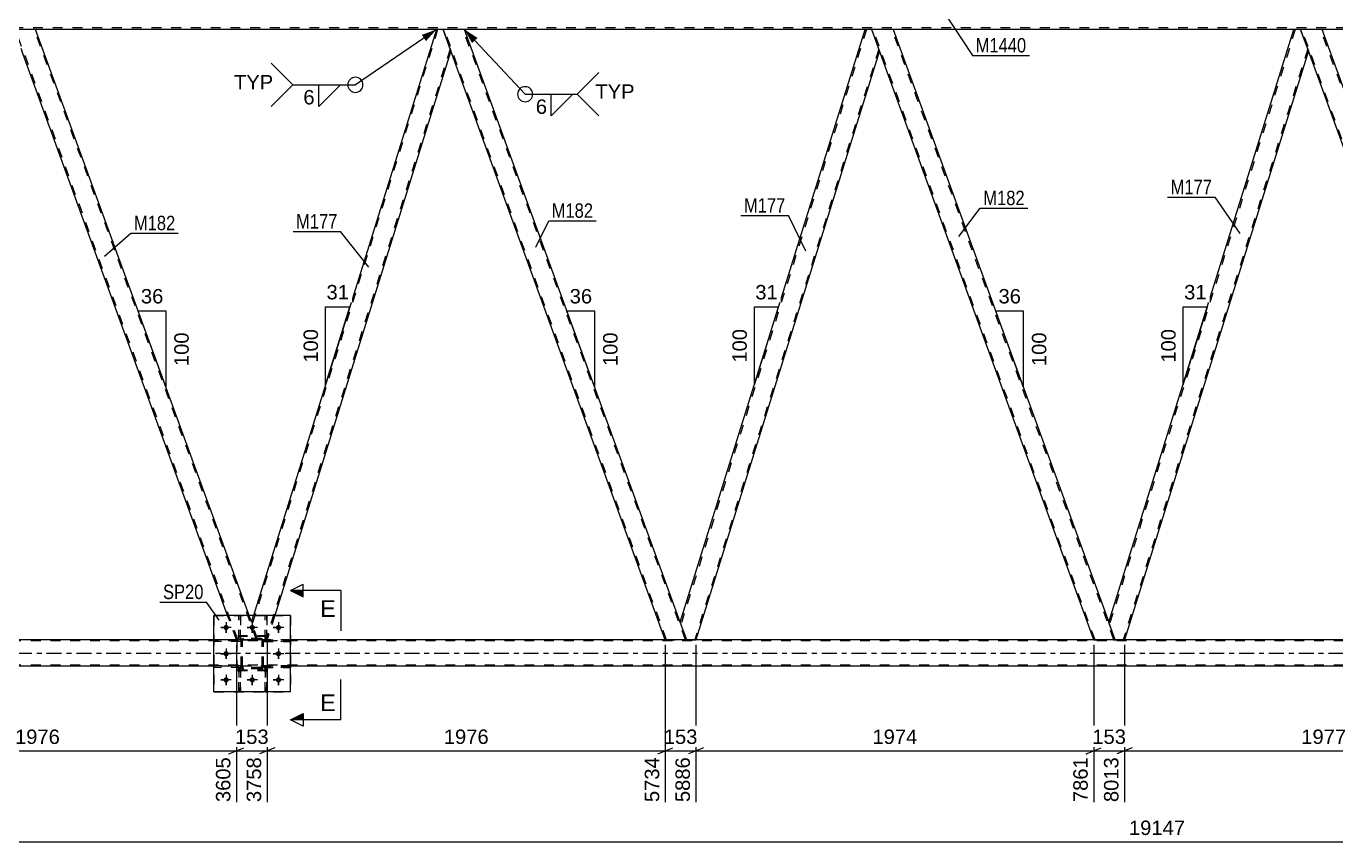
# Model space of a CAD drawing. Header units: millimetres. Extents: x -36 to 805, y -409 to 185.
# Drawn here: x 148.1 to 408.1, y -163.4 to -1.3 of the extents above; entities that cross this region are included whole.
import ezdxf

# ---------------------------------------------------------------- set-up
doc = ezdxf.new("R2010")
doc.units = ezdxf.units.MM
doc.linetypes.add('DXK_LINE_DOT2', pattern=[3.9198, 1.9599, -1.9599])
doc.linetypes.add('DXK_LINE_DOT3', pattern=[5.9187, 2.979, -0.9799, 0.9799, -0.9799])
doc.styles.add('Arial', font='ARIAL.TTF', dxfattribs={"height": 0.2})
doc.styles.add('Arial Narrow', font='ARIALN.TTF', dxfattribs={"height": 0.2})

# ---------------------------------------------------------------- blocks, each defined once
blk = doc.blocks.new('Part-203724355-3904 - 3772')
at = {"color": 2, "linetype": 'Continuous'}
for p, q in [((405.33, -2), (401.08, -2)), ((447.7, -118.4), (405.33, -2)), ((443.44, -118.4), (402.62, -6.25))]:
    blk.add_line(p, q, dxfattribs=at)
at = {"color": 7, "linetype": 'DXK_LINE_DOT2'}
for p, q in [((401.08, -2), (401.12, -2)), ((401.08, -2), (402.62, -6.25)), ((445.45, -123.22), (401.33, -2)), ((449.2, -123.22), (405.08, -2)), ((445.2, -123.22), (443.44, -118.4)), ((449.45, -123.22), (447.7, -118.4)), ((449.45, -123.22), (445.2, -123.22))]:
    blk.add_line(p, q, dxfattribs=at)
blk = doc.blocks.new('Part-203724355-3865 - 3772')
at = {"color": 2, "linetype": 'Continuous'}
for p, q in [((363, -119.75), (399.76, -2)), ((399.8, -2), (399.76, -2)), ((401.08, -2), (399.8, -2)), ((402.62, -6.25), (401.08, -2)), ((402.62, -6.25), (366.11, -123.22)), ((364.27, -123.22), (363, -119.75))]:
    blk.add_line(p, q, dxfattribs=at)
at = {"color": 7, "linetype": 'DXK_LINE_DOT2'}
for p, q in [((400.01, -2), (363.14, -120.12)), ((400.01, -2), (400.03, -2)), ((402.49, -5.87), (365.86, -123.22)), ((364.27, -123.22), (366.11, -123.22))]:
    blk.add_line(p, q, dxfattribs=at)
blk = doc.blocks.new('Part-203724355-3802 - 3772')
at = {"color": 2, "linetype": 'Continuous'}
for p, q in [((149.93, -2), (145.67, -2)), ((192.3, -118.4), (149.93, -2)), ((188.04, -118.4), (147.22, -6.25))]:
    blk.add_line(p, q, dxfattribs=at)
at = {"color": 7, "linetype": 'DXK_LINE_DOT2'}
for p, q in [((145.67, -2), (145.71, -2)), ((145.67, -2), (147.22, -6.25)), ((190.05, -123.22), (145.93, -2)), ((193.8, -123.22), (149.68, -2)), ((189.79, -123.22), (188.04, -118.4)), ((194.05, -123.22), (192.3, -118.4)), ((194.05, -123.22), (189.79, -123.22))]:
    blk.add_line(p, q, dxfattribs=at)
blk = doc.blocks.new('Part-203724355-3870 - 3772')
at = {"color": 2, "linetype": 'Continuous'}
for p, q in [((185.34, -123.22), (45.58, -123.22)), ((440.75, -123.22), (200.54, -123.22)), ((185.34, -128.5), (45.58, -128.5)), ((440.75, -128.5), (200.54, -128.5))]:
    blk.add_line(p, q, dxfattribs=at)
at = {"color": 7, "linetype": 'DXK_LINE_DOT2'}
for p, q in [((731.06, -123.46), (45.58, -123.46)), ((200.54, -123.22), (185.34, -123.22)), ((731.06, -128.26), (45.58, -128.26)), ((200.54, -128.5), (185.34, -128.5))]:
    blk.add_line(p, q, dxfattribs=at)
at = {"color": 7, "linetype": 'DXK_LINE_DOT3'}
blk.add_line((45.58, -125.86), (731.06, -125.86), dxfattribs=at)
blk = doc.blocks.new('Part-203724355-3817 - 3772')
at = {"color": 7, "linetype": 'DXK_LINE_DOT2'}
for p, q in [((229.74, -2), (192.92, -120.12)), ((229.74, -2), (229.76, -2)), ((232.22, -5.88), (195.65, -123.22)), ((192.79, -119.75), (193.21, -118.4)), ((197.4, -118.4), (195.9, -123.22)), ((194.05, -123.22), (192.79, -119.75)), ((195.9, -123.22), (194.05, -123.22))]:
    blk.add_line(p, q, dxfattribs=at)
at = {"color": 2, "linetype": 'Continuous'}
for p, q in [((229.49, -2), (193.21, -118.4)), ((229.53, -2), (229.49, -2)), ((230.81, -2), (229.53, -2)), ((232.36, -6.25), (230.81, -2)), ((232.36, -6.25), (197.4, -118.4))]:
    blk.add_line(p, q, dxfattribs=at)
blk = doc.blocks.new('Part-203724355-3957 - 3772')
at = {"color": 2, "linetype": 'Continuous'}
for p, q in [((277.92, -119.75), (314.62, -2)), ((314.66, -2), (314.62, -2)), ((315.94, -2), (314.66, -2)), ((317.49, -6.25), (315.94, -2)), ((317.49, -6.25), (281.03, -123.22)), ((279.19, -123.22), (277.92, -119.75))]:
    blk.add_line(p, q, dxfattribs=at)
at = {"color": 7, "linetype": 'DXK_LINE_DOT2'}
for p, q in [((314.88, -2), (278.06, -120.12)), ((314.88, -2), (314.9, -2)), ((317.35, -5.88), (280.78, -123.22)), ((279.19, -123.22), (281.03, -123.22))]:
    blk.add_line(p, q, dxfattribs=at)
blk = doc.blocks.new('Part-203724355-3822 - 3772')
at = {"color": 2, "linetype": 'Continuous'}
for p, q in [((235.07, -2), (230.81, -2)), ((277.92, -119.75), (235.07, -2)), ((274.93, -123.22), (232.36, -6.25))]:
    blk.add_line(p, q, dxfattribs=at)
at = {"color": 7, "linetype": 'DXK_LINE_DOT2'}
for p, q in [((230.81, -2), (230.85, -2)), ((230.81, -2), (232.36, -6.25)), ((275.18, -123.22), (231.06, -2)), ((278.93, -123.22), (234.81, -2)), ((279.19, -123.22), (277.92, -119.75)), ((274.93, -123.22), (279.19, -123.22))]:
    blk.add_line(p, q, dxfattribs=at)
blk = doc.blocks.new('Part-203724355-3830 - 3772')
at = {"color": 7, "linetype": 'DXK_LINE_DOT2'}
for p, q in [((195.94, -122.46), (189.94, -122.46)), ((189.94, -129.26), (189.94, -122.46)), ((195.94, -129.26), (195.94, -122.46)), ((195.94, -129.26), (189.94, -129.26))]:
    blk.add_line(p, q, dxfattribs=at)
blk = doc.blocks.new('Part-203724355-3831 - 3772')
at = {"color": 7, "linetype": 'DXK_LINE_DOT2'}
for p, q in [((195.94, -122.59), (189.94, -122.59)), ((189.94, -129.39), (189.94, -122.59)), ((195.94, -129.39), (195.94, -122.59)), ((195.94, -129.39), (189.94, -129.39))]:
    blk.add_line(p, q, dxfattribs=at)
blk = doc.blocks.new('Part-203724355-3852 - 3772')
at = {"color": 7, "linetype": 'DXK_LINE_DOT2'}
for p, q in [((190.74, -123.48), (190.77, -123.29)), ((190.77, -123.29), (190.74, -123.48)), ((190.74, -128.52), (190.74, -123.48)), ((190.98, -123.48), (190.99, -123.38)), ((190.98, -128.52), (190.98, -123.48)), ((190.99, -123.38), (191.05, -123.31)), ((191.03, -123.03), (191.22, -123)), ((191.22, -123), (191.03, -123.03)), ((191.05, -123.31), (191.12, -123.25)), ((191.12, -123.25), (191.22, -123.24)), ((194.66, -123), (191.22, -123)), ((191.22, -123.24), (194.66, -123.24)), ((194.66, -123), (194.84, -123.03)), ((194.84, -123.03), (194.66, -123)), ((194.66, -123.24), (194.75, -123.25)), ((194.75, -123.25), (194.82, -123.31)), ((194.82, -123.31), (194.88, -123.38)), ((194.88, -123.38), (194.9, -123.48)), ((194.9, -128.52), (194.9, -123.48)), ((195.1, -123.29), (195.14, -123.48)), ((195.14, -123.48), (195.1, -123.29)), ((195.14, -128.52), (195.14, -123.48)), ((190.77, -128.7), (190.74, -128.52)), ((190.74, -128.52), (190.77, -128.7)), ((190.99, -128.61), (190.98, -128.52)), ((191.05, -128.69), (190.99, -128.61)), ((191.22, -129), (191.03, -128.96)), ((191.03, -128.96), (191.22, -129)), ((191.12, -128.74), (191.05, -128.69)), ((191.22, -128.76), (191.12, -128.74)), ((194.66, -128.76), (191.22, -128.76)), ((194.66, -129), (191.22, -129)), ((194.75, -128.74), (194.66, -128.76)), ((194.84, -128.96), (194.66, -129)), ((194.66, -129), (194.84, -128.96)), ((194.82, -128.69), (194.75, -128.74)), ((194.88, -128.61), (194.82, -128.69)), ((194.9, -128.52), (194.88, -128.61)), ((195.14, -128.52), (195.1, -128.7)), ((195.1, -128.7), (195.14, -128.52))]:
    blk.add_line(p, q, dxfattribs=at)
at = {"color": 7, "linetype": 'DXK_LINE_DOT3'}
blk.add_line((192.94, -126), (192.94, -126), dxfattribs=at)
at = {"color": 7, "linetype": 'DXK_LINE_DOT2'}
for centre, start, end in [((191.22, -123.48), 112.5, 157.5), ((191.22, -123.48), 112.5, 157.5), ((194.66, -123.48), 22.5, 67.5), ((194.66, -123.48), 22.5, 67.5), ((191.22, -128.52), 202.5, 247.5), ((191.22, -128.52), 202.5, 247.5), ((194.66, -128.52), 292.5, 337.5), ((194.66, -128.52), 292.5, 337.5)]:
    blk.add_arc(centre, 0.48, start, end, dxfattribs=at)
blk = doc.blocks.new('Part-203724355-4106 - 3772')
at = {"color": 7, "linetype": 'DXK_LINE_DOT2'}
for p, q in [((200.54, -123.23), (195.14, -123.23)), ((195.14, -123.23), (195.14, -123.55)), ((195.14, -123.55), (200.54, -123.55)), ((195.74, -123.55), (195.74, -123.23)), ((200.54, -123.55), (200.54, -123.23))]:
    blk.add_line(p, q, dxfattribs=at)
blk = doc.blocks.new('Part-203724355-3907 - 3772')
at = {"color": 7, "linetype": 'DXK_LINE_DOT2'}
for p, q in [((190.74, -123.48), (190.77, -123.29)), ((190.77, -123.29), (190.74, -123.48)), ((190.74, -128.52), (190.74, -123.48)), ((190.98, -123.48), (190.99, -123.38)), ((190.98, -128.52), (190.98, -123.48)), ((190.99, -123.38), (191.05, -123.31)), ((191.03, -123.03), (191.22, -123)), ((191.22, -123), (191.03, -123.03)), ((191.05, -123.31), (191.12, -123.25)), ((191.12, -123.25), (191.22, -123.24)), ((194.66, -123), (191.22, -123)), ((191.22, -123.24), (194.66, -123.24)), ((194.66, -123), (194.84, -123.03)), ((194.84, -123.03), (194.66, -123)), ((194.66, -123.24), (194.75, -123.25)), ((194.75, -123.25), (194.82, -123.31)), ((194.82, -123.31), (194.88, -123.38)), ((194.88, -123.38), (194.9, -123.48)), ((194.9, -128.52), (194.9, -123.48)), ((195.1, -123.29), (195.14, -123.48)), ((195.14, -123.48), (195.1, -123.29)), ((195.14, -128.52), (195.14, -123.48)), ((190.77, -128.7), (190.74, -128.52)), ((190.74, -128.52), (190.77, -128.7)), ((190.99, -128.61), (190.98, -128.52)), ((191.05, -128.69), (190.99, -128.61)), ((191.22, -129), (191.03, -128.96)), ((191.03, -128.96), (191.22, -129)), ((191.12, -128.74), (191.05, -128.69)), ((191.22, -128.76), (191.12, -128.74)), ((194.66, -128.76), (191.22, -128.76)), ((194.66, -129), (191.22, -129)), ((194.75, -128.74), (194.66, -128.76)), ((194.84, -128.96), (194.66, -129)), ((194.66, -129), (194.84, -128.96)), ((194.82, -128.69), (194.75, -128.74)), ((194.88, -128.61), (194.82, -128.69)), ((194.9, -128.52), (194.88, -128.61)), ((195.14, -128.52), (195.1, -128.7)), ((195.1, -128.7), (195.14, -128.52))]:
    blk.add_line(p, q, dxfattribs=at)
at = {"color": 7, "linetype": 'DXK_LINE_DOT3'}
blk.add_line((192.94, -126), (192.94, -126), dxfattribs=at)
at = {"color": 7, "linetype": 'DXK_LINE_DOT2'}
for centre, start, end in [((191.22, -123.48), 112.5, 157.5), ((191.22, -123.48), 112.5, 157.5), ((194.66, -123.48), 22.5, 67.5), ((194.66, -123.48), 22.5, 67.5), ((191.22, -128.52), 202.5, 247.5), ((191.22, -128.52), 202.5, 247.5), ((194.66, -128.52), 292.5, 337.5), ((194.66, -128.52), 292.5, 337.5)]:
    blk.add_arc(centre, 0.48, start, end, dxfattribs=at)
blk = doc.blocks.new('Part-203724355-3912 - 3772')
at = {"color": 2, "linetype": 'Continuous'}
for p, q in [((320.2, -2), (315.94, -2)), ((320.2, -2), (363, -119.75)), ((360.01, -123.22), (317.49, -6.25)), ((364.26, -123.22), (363.08, -119.97))]:
    blk.add_line(p, q, dxfattribs=at)
at = {"color": 7, "linetype": 'DXK_LINE_DOT2'}
for p, q in [((315.94, -2), (315.98, -2)), ((317.49, -6.25), (315.94, -2)), ((360.26, -123.22), (316.2, -2)), ((364.01, -123.22), (319.94, -2)), ((363.08, -119.97), (363, -119.75)), ((360.01, -123.22), (364.26, -123.22))]:
    blk.add_line(p, q, dxfattribs=at)
blk = doc.blocks.new('Part-203724355-3949 - 3772')
at = {"color": 7, "linetype": 'DXK_LINE_DOT2'}
for p, q in [((195.49, -133.59), (195.49, -128.76)), ((195.49, -128.76), (195.81, -128.76)), ((195.49, -129.36), (195.81, -129.36)), ((195.81, -128.76), (195.81, -133.59)), ((195.81, -133.59), (195.49, -133.59))]:
    blk.add_line(p, q, dxfattribs=at)
blk = doc.blocks.new('Part-203724355-3975 - 3772')
at = {"color": 7, "linetype": 'DXK_LINE_DOT2'}
for p, q in [((185.34, -118.4), (200.54, -118.4)), ((185.34, -118.4), (185.34, -133.6)), ((200.54, -118.4), (200.54, -133.6)), ((185.34, -133.6), (200.54, -133.6))]:
    blk.add_line(p, q, dxfattribs=at)
blk = doc.blocks.new('Part-203724355-3980 - 3772')
at = {"color": 2, "linetype": 'Continuous'}
for p, q in [((200.54, -118.4), (185.34, -118.4)), ((185.34, -133.6), (185.34, -118.4)), ((200.54, -133.6), (200.54, -118.4)), ((200.54, -133.6), (185.34, -133.6))]:
    blk.add_line(p, q, dxfattribs=at)
blk = doc.blocks.new('Bolt-203724355-4005 - 3772')
at = {"color": 1, "linetype": 'Continuous'}
for p, q in [((186.7, -120.8), (187.39, -120.8)), ((187.74, -119.76), (187.74, -120.45)), ((187.74, -121.84), (187.74, -121.14)), ((188.78, -120.8), (188.08, -120.8)), ((191.9, -120.8), (192.59, -120.8)), ((192.94, -119.76), (192.94, -120.45)), ((192.94, -121.84), (192.94, -121.14)), ((193.98, -120.8), (193.28, -120.8)), ((197.1, -120.8), (197.79, -120.8)), ((198.14, -119.76), (198.14, -120.45)), ((198.14, -121.84), (198.14, -121.14)), ((199.18, -120.8), (198.48, -120.8)), ((186.7, -126), (187.39, -126)), ((187.74, -124.96), (187.74, -125.65)), ((187.74, -127.04), (187.74, -126.34)), ((188.78, -126), (188.08, -126)), ((197.1, -126), (197.79, -126)), ((198.14, -124.96), (198.14, -125.65)), ((198.14, -127.04), (198.14, -126.34)), ((199.18, -126), (198.48, -126)), ((186.7, -131.2), (187.39, -131.2)), ((187.74, -130.16), (187.74, -130.85)), ((187.74, -132.24), (187.74, -131.54)), ((188.78, -131.2), (188.08, -131.2)), ((191.9, -131.2), (192.59, -131.2)), ((192.94, -130.16), (192.94, -130.85)), ((192.94, -132.24), (192.94, -131.54)), ((193.98, -131.2), (193.28, -131.2)), ((197.1, -131.2), (197.79, -131.2)), ((198.14, -130.16), (198.14, -130.85)), ((198.14, -132.24), (198.14, -131.54)), ((199.18, -131.2), (198.48, -131.2))]:
    blk.add_line(p, q, dxfattribs=at)
blk = doc.blocks.new('Bolt-203724355-4006 - 3772')
at = {"linetype": 'Continuous'}
for points in [[(188.26, -120.8, -1), (187.22, -120.8, -1)], [(193.46, -120.8, -1), (192.42, -120.8, -1)], [(198.66, -120.8, -1), (197.62, -120.8, -1)], [(188.26, -126, -1), (187.22, -126, -1)], [(198.66, -126, -1), (197.62, -126, -1)], [(188.26, -131.2, -1), (187.22, -131.2, -1)], [(193.46, -131.2, -1), (192.42, -131.2, -1)], [(198.66, -131.2, -1), (197.62, -131.2, -1)]]:
    blk.add_hatch(color=1, dxfattribs=at).paths.add_polyline_path(points)
at = {"color": 1, "linetype": 'Continuous'}
for p, q in [((188.78, -120.8), (186.7, -120.8)), ((187.74, -119.76), (187.74, -121.84)), ((193.98, -120.8), (191.9, -120.8)), ((192.94, -119.76), (192.94, -121.84)), ((199.18, -120.8), (197.1, -120.8)), ((198.14, -119.76), (198.14, -121.84)), ((188.78, -126), (186.7, -126)), ((187.74, -124.96), (187.74, -127.04)), ((199.18, -126), (197.1, -126)), ((198.14, -124.96), (198.14, -127.04)), ((188.78, -131.2), (186.7, -131.2)), ((187.74, -130.16), (187.74, -132.24)), ((193.98, -131.2), (191.9, -131.2)), ((192.94, -130.16), (192.94, -132.24)), ((199.18, -131.2), (197.1, -131.2)), ((198.14, -130.16), (198.14, -132.24))]:
    blk.add_line(p, q, dxfattribs=at)
blk = doc.blocks.new('Part-203724355-4037 - 3772')
at = {"color": 7, "linetype": 'DXK_LINE_DOT2'}
for p, q in [((715.82, -1.68), (0, -1.68)), ((150.54, -2), (144.36, -2)), ((235.07, -2), (229.49, -2)), ((715.82, -2), (314.62, -2)), ((320.2, -2), (315.94, -2)), ((405.33, -2), (399.76, -2))]:
    blk.add_line(p, q, dxfattribs=at)
at = {"color": 2, "linetype": 'Continuous'}
for p, q in [((229.49, -2), (149.93, -2)), ((314.62, -2), (235.07, -2)), ((315.94, -2), (315.94, -2)), ((399.76, -2), (320.2, -2)), ((484.89, -2), (405.33, -2))]:
    blk.add_line(p, q, dxfattribs=at)
blk = doc.blocks.new('Part-203724355-4121 - 3772')
at = {"color": 7, "linetype": 'DXK_LINE_DOT2'}
for p, q in [((195.49, -123.24), (195.49, -118.39)), ((195.49, -118.39), (195.81, -118.39)), ((195.81, -118.39), (195.81, -123.24)), ((195.49, -122.64), (195.81, -122.64)), ((195.81, -123.24), (195.49, -123.24))]:
    blk.add_line(p, q, dxfattribs=at)
blk = doc.blocks.new('Part-203724355-4048 - 3772')
at = {"color": 7, "linetype": 'DXK_LINE_DOT2'}
for p, q in [((190.74, -128.43), (185.34, -128.43)), ((185.34, -128.75), (185.34, -128.43)), ((190.74, -128.75), (185.34, -128.75)), ((190.14, -128.75), (190.14, -128.43)), ((190.74, -128.43), (190.74, -128.75))]:
    blk.add_line(p, q, dxfattribs=at)
blk = doc.blocks.new('Part-203724355-4051 - 3772')
at = {"color": 7, "linetype": 'DXK_LINE_DOT2'}
for p, q in [((195.14, -123.55), (195.14, -123.23)), ((195.14, -123.23), (200.54, -123.23)), ((200.54, -123.55), (195.14, -123.55)), ((195.74, -123.55), (195.74, -123.23)), ((200.54, -123.23), (200.54, -123.55))]:
    blk.add_line(p, q, dxfattribs=at)
blk = doc.blocks.new('Part-203724355-4083 - 3772')
at = {"color": 7, "linetype": 'DXK_LINE_DOT2'}
for p, q in [((200.54, -128.43), (195.14, -128.43)), ((195.14, -128.43), (195.14, -128.75)), ((195.14, -128.75), (200.54, -128.75)), ((195.74, -128.75), (195.74, -128.43)), ((200.54, -128.75), (200.54, -128.43))]:
    blk.add_line(p, q, dxfattribs=at)
blk = doc.blocks.new('Part-203724355-4086 - 3772')
at = {"color": 7, "linetype": 'DXK_LINE_DOT2'}
for p, q in [((195.81, -128.76), (195.49, -128.76)), ((195.49, -128.76), (195.49, -133.59)), ((195.49, -129.36), (195.81, -129.36)), ((195.81, -133.59), (195.81, -128.76)), ((195.49, -133.59), (195.81, -133.59))]:
    blk.add_line(p, q, dxfattribs=at)
blk = doc.blocks.new('Part-203724355-4092 - 3772')
at = {"color": 2, "linetype": 'Continuous'}
for p, q in [((195.49, -118.4), (195.49, -118.39)), ((195.81, -118.39), (195.49, -118.39)), ((195.81, -118.4), (195.81, -118.39))]:
    blk.add_line(p, q, dxfattribs=at)
at = {"color": 7, "linetype": 'DXK_LINE_DOT2'}
for p, q in [((195.49, -123.24), (195.49, -118.4)), ((195.81, -123.24), (195.81, -118.4)), ((195.49, -122.64), (195.81, -122.64)), ((195.81, -123.24), (195.49, -123.24))]:
    blk.add_line(p, q, dxfattribs=at)
blk = doc.blocks.new('Part-203724355-4100 - 3772')
at = {"color": 7, "linetype": 'DXK_LINE_DOT2'}
for p, q in [((190.29, -123.24), (190.29, -118.39)), ((190.29, -118.39), (190.61, -118.39)), ((190.61, -118.39), (190.61, -123.24)), ((190.29, -122.64), (190.61, -122.64)), ((190.61, -123.24), (190.29, -123.24))]:
    blk.add_line(p, q, dxfattribs=at)
blk = doc.blocks.new('Part-203724355-4102 - 3772')
at = {"color": 7, "linetype": 'DXK_LINE_DOT2'}
for p, q in [((190.29, -133.59), (190.29, -128.76)), ((190.29, -128.76), (190.61, -128.76)), ((190.29, -129.36), (190.61, -129.36)), ((190.61, -128.76), (190.61, -133.59)), ((190.61, -133.59), (190.29, -133.59))]:
    blk.add_line(p, q, dxfattribs=at)
blk = doc.blocks.new('Part-203724355-4109 - 3772')
at = {"color": 7, "linetype": 'DXK_LINE_DOT2'}
for p, q in [((190.61, -128.76), (190.29, -128.76)), ((190.29, -128.76), (190.29, -133.59)), ((190.29, -129.36), (190.61, -129.36)), ((190.61, -133.59), (190.61, -128.76)), ((190.29, -133.59), (190.61, -133.59))]:
    blk.add_line(p, q, dxfattribs=at)
blk = doc.blocks.new('Part-203724355-4124 - 3772')
at = {"color": 7, "linetype": 'DXK_LINE_DOT2'}
for p, q in [((195.14, -128.75), (195.14, -128.43)), ((195.14, -128.43), (200.54, -128.43)), ((200.54, -128.75), (195.14, -128.75)), ((195.74, -128.75), (195.74, -128.43)), ((200.54, -128.43), (200.54, -128.75))]:
    blk.add_line(p, q, dxfattribs=at)
blk = doc.blocks.new('Part-203724355-4128 - 3772')
at = {"color": 7, "linetype": 'DXK_LINE_DOT2'}
for p, q in [((190.74, -123.23), (185.34, -123.23)), ((185.34, -123.23), (185.34, -123.55)), ((190.74, -123.55), (185.34, -123.55)), ((190.14, -123.55), (190.14, -123.23)), ((190.74, -123.55), (190.74, -123.23))]:
    blk.add_line(p, q, dxfattribs=at)
blk = doc.blocks.new('Part-203724355-4131 - 3772')
at = {"color": 7, "linetype": 'DXK_LINE_DOT2'}
for p, q in [((190.74, -128.43), (185.34, -128.43)), ((185.34, -128.43), (185.34, -128.75)), ((190.74, -128.75), (185.34, -128.75)), ((190.14, -128.75), (190.14, -128.43)), ((190.74, -128.75), (190.74, -128.43))]:
    blk.add_line(p, q, dxfattribs=at)
blk = doc.blocks.new('Part-203724355-4133 - 3772')
at = {"color": 2, "linetype": 'Continuous'}
for p, q in [((190.29, -118.4), (190.29, -118.39)), ((190.61, -118.39), (190.29, -118.39)), ((190.61, -118.4), (190.61, -118.39))]:
    blk.add_line(p, q, dxfattribs=at)
at = {"color": 7, "linetype": 'DXK_LINE_DOT2'}
for p, q in [((190.29, -123.24), (190.29, -118.4)), ((190.61, -123.24), (190.61, -118.4)), ((190.29, -122.64), (190.61, -122.64)), ((190.61, -123.24), (190.29, -123.24))]:
    blk.add_line(p, q, dxfattribs=at)
blk = doc.blocks.new('Part-203724355-4140 - 3772')
at = {"color": 7, "linetype": 'DXK_LINE_DOT2'}
for p, q in [((190.74, -123.23), (185.34, -123.23)), ((185.34, -123.55), (185.34, -123.23)), ((190.74, -123.55), (185.34, -123.55)), ((190.14, -123.55), (190.14, -123.23)), ((190.74, -123.23), (190.74, -123.55))]:
    blk.add_line(p, q, dxfattribs=at)
blk = doc.blocks.new('StraightDimension-203724355-21691 - 3772')
at = {"color": 7, "linetype": 'Continuous'}
for p, q in [((366.11, -124.22), (366.11, -155.47)), ((445.2, -124.22), (445.2, -155.47)), ((367.61, -144.67), (364.61, -145.87)), ((366.11, -145.27), (445.2, -145.27)), ((443.7, -145.87), (446.7, -144.67))]:
    blk.add_line(p, q, dxfattribs=at)
at = {"color": 0}
blk.add_wipeout([(410.7, -144.52), (410.7, -140.32), (400.61, -140.32), (400.61, -144.52)], dxfattribs=at)
at = {"color": 0, "linetype": 'Continuous'}
blk.add_wipeout([(444.6, -145.97), (440.4, -145.97), (440.4, -156.07), (444.6, -156.07)], dxfattribs=at)
at = {"color": 3, "style": 'Arial'}
blk.add_text('1977', height=2.865, dxfattribs=at).set_placement((401.21, -143.92))
at = {"color": 3, "linetype": 'Continuous', "style": 'Arial'}
blk.add_text('9991', height=2.865, rotation=90.0002, dxfattribs=at).set_placement((444, -155.47))
blk = doc.blocks.new('AngleDimension-203724355-26860 - 3772')
at = {"color": 7, "linetype": 'Continuous'}
for p, q in [((207.49, -57.11), (212.31, -57.11)), ((207.49, -72.58), (212.31, -57.11)), ((207.49, -72.58), (207.49, -57.11)), ((209.25, -66.94), (212.31, -57.11))]:
    blk.add_line(p, q, dxfattribs=at)
at = {"color": 0}
for points in [[(212.73, -56.21), (212.73, -52.01), (207.08, -52.01), (207.08, -56.21)], [(206.59, -60.91), (202.39, -60.91), (202.39, -68.78), (206.59, -68.78)]]:
    blk.add_wipeout(points, dxfattribs=at)
at = {"color": 3, "style": 'Arial'}
blk.add_text('31', height=2.865, dxfattribs=at).set_placement((207.68, -55.61))
blk.add_text('100', height=2.865, rotation=90.0002, dxfattribs=at).set_placement((205.99, -68.18))
blk = doc.blocks.new('StraightDimension-203724355-21697 - 3772')
at = {"color": 7, "linetype": 'Continuous'}
for p, q in [((110.76, -124.22), (110.76, -155.47)), ((189.79, -124.22), (189.79, -155.47)), ((112.26, -144.67), (109.26, -145.87)), ((110.76, -145.27), (189.79, -145.27)), ((188.29, -145.87), (191.29, -144.67))]:
    blk.add_line(p, q, dxfattribs=at)
at = {"color": 0}
blk.add_wipeout([(155.33, -144.52), (155.33, -140.32), (145.23, -140.32), (145.23, -144.52)], dxfattribs=at)
at = {"color": 0, "linetype": 'Continuous'}
blk.add_wipeout([(189.19, -145.97), (184.99, -145.97), (184.99, -156.07), (189.19, -156.07)], dxfattribs=at)
at = {"color": 3, "style": 'Arial'}
blk.add_text('1976', height=2.865, dxfattribs=at).set_placement((145.83, -143.92))
at = {"color": 3, "linetype": 'Continuous', "style": 'Arial'}
blk.add_text('3605', height=2.865, rotation=90.0002, dxfattribs=at).set_placement((188.59, -155.47))
blk = doc.blocks.new('AngleDimension-203724355-26862 - 3772')
at = {"color": 7, "linetype": 'Continuous'}
for p, q in [((174.85, -70.47), (170.28, -57.92)), ((175.82, -57.92), (170.28, -57.92)), ((175.82, -73.14), (170.28, -57.92)), ((175.82, -73.14), (175.82, -57.92))]:
    blk.add_line(p, q, dxfattribs=at)
at = {"color": 0}
for points in [[(175.88, -57.02), (175.88, -52.82), (170.23, -52.82), (170.23, -57.02)], [(180.92, -61.59), (176.72, -61.59), (176.72, -69.46), (180.92, -69.46)]]:
    blk.add_wipeout(points, dxfattribs=at)
at = {"color": 3, "style": 'Arial'}
blk.add_text('36', height=2.865, dxfattribs=at).set_placement((170.83, -56.42))
blk.add_text('100', height=2.865, rotation=90.0002, dxfattribs=at).set_placement((180.32, -68.86))
blk = doc.blocks.new('StraightDimension-203724355-21693 - 3772')
at = {"color": 7, "linetype": 'Continuous'}
for p, q in [((281.03, -124.22), (281.03, -155.47)), ((360.01, -124.22), (360.01, -155.47)), ((282.53, -144.67), (279.53, -145.87)), ((281.03, -145.27), (360.01, -145.27)), ((358.51, -145.87), (361.51, -144.67))]:
    blk.add_line(p, q, dxfattribs=at)
at = {"color": 0}
blk.add_wipeout([(325.57, -144.52), (325.57, -140.32), (315.47, -140.32), (315.47, -144.52)], dxfattribs=at)
at = {"color": 0, "linetype": 'Continuous'}
blk.add_wipeout([(359.41, -145.97), (355.21, -145.97), (355.21, -156.07), (359.41, -156.07)], dxfattribs=at)
at = {"color": 3, "style": 'Arial'}
blk.add_text('1974', height=2.865, dxfattribs=at).set_placement((316.07, -143.92))
at = {"color": 3, "linetype": 'Continuous', "style": 'Arial'}
blk.add_text('7861', height=2.865, rotation=90.0002, dxfattribs=at).set_placement((358.81, -155.47))
blk = doc.blocks.new('StraightDimension-203724355-21692 - 3772')
at = {"color": 7, "linetype": 'Continuous'}
for p, q in [((360.01, -124.22), (360.01, -155.47)), ((366.11, -124.22), (366.11, -155.47)), ((358.51, -145.87), (361.51, -144.67)), ((360.01, -145.27), (366.11, -145.27)), ((367.61, -144.67), (364.61, -145.87))]:
    blk.add_line(p, q, dxfattribs=at)
at = {"color": 0}
blk.add_wipeout([(366.99, -144.52), (366.99, -140.32), (359.12, -140.32), (359.12, -144.52)], dxfattribs=at)
at = {"color": 0, "linetype": 'Continuous'}
blk.add_wipeout([(365.51, -145.97), (361.31, -145.97), (361.31, -156.07), (365.51, -156.07)], dxfattribs=at)
at = {"color": 3, "style": 'Arial'}
blk.add_text('153', height=2.865, dxfattribs=at).set_placement((359.72, -143.92))
at = {"color": 3, "linetype": 'Continuous', "style": 'Arial'}
blk.add_text('8013', height=2.865, rotation=90.0002, dxfattribs=at).set_placement((364.91, -155.47))
blk = doc.blocks.new('StraightDimension-203724355-21694 - 3772')
at = {"color": 7, "linetype": 'Continuous'}
for p, q in [((274.93, -124.22), (274.93, -155.47)), ((281.03, -124.22), (281.03, -155.47)), ((273.43, -145.87), (276.43, -144.67)), ((274.93, -145.27), (281.03, -145.27)), ((282.53, -144.67), (279.53, -145.87))]:
    blk.add_line(p, q, dxfattribs=at)
at = {"color": 0}
blk.add_wipeout([(281.92, -144.52), (281.92, -140.32), (274.04, -140.32), (274.04, -144.52)], dxfattribs=at)
at = {"color": 0, "linetype": 'Continuous'}
blk.add_wipeout([(280.43, -145.97), (276.23, -145.97), (276.23, -156.07), (280.43, -156.07)], dxfattribs=at)
at = {"color": 3, "style": 'Arial'}
blk.add_text('153', height=2.865, dxfattribs=at).set_placement((274.64, -143.92))
at = {"color": 3, "linetype": 'Continuous', "style": 'Arial'}
blk.add_text('5886', height=2.865, rotation=90.0002, dxfattribs=at).set_placement((279.83, -155.47))
blk = doc.blocks.new('StraightDimension-203724355-21695 - 3772')
at = {"color": 7, "linetype": 'Continuous'}
for p, q in [((195.9, -124.22), (195.9, -155.47)), ((274.93, -124.22), (274.93, -155.47)), ((197.4, -144.67), (194.4, -145.87)), ((195.9, -145.27), (274.93, -145.27)), ((273.43, -145.87), (276.43, -144.67))]:
    blk.add_line(p, q, dxfattribs=at)
at = {"color": 0}
blk.add_wipeout([(240.46, -144.52), (240.46, -140.32), (230.37, -140.32), (230.37, -144.52)], dxfattribs=at)
at = {"color": 0, "linetype": 'Continuous'}
blk.add_wipeout([(274.33, -145.97), (270.13, -145.97), (270.13, -156.07), (274.33, -156.07)], dxfattribs=at)
at = {"color": 3, "style": 'Arial'}
blk.add_text('1976', height=2.865, dxfattribs=at).set_placement((230.97, -143.92))
at = {"color": 3, "linetype": 'Continuous', "style": 'Arial'}
blk.add_text('5734', height=2.865, rotation=90.0002, dxfattribs=at).set_placement((273.73, -155.47))
blk = doc.blocks.new('StraightDimension-203724355-21696 - 3772')
at = {"color": 7, "linetype": 'Continuous'}
for p, q in [((189.79, -124.22), (189.79, -155.47)), ((195.9, -124.22), (195.9, -155.47)), ((188.29, -145.87), (191.29, -144.67)), ((189.79, -145.27), (195.9, -145.27)), ((197.4, -144.67), (194.4, -145.87))]:
    blk.add_line(p, q, dxfattribs=at)
at = {"color": 0}
blk.add_wipeout([(196.78, -144.52), (196.78, -140.32), (188.91, -140.32), (188.91, -144.52)], dxfattribs=at)
at = {"color": 0, "linetype": 'Continuous'}
blk.add_wipeout([(195.3, -145.97), (191.1, -145.97), (191.1, -156.07), (195.3, -156.07)], dxfattribs=at)
at = {"color": 3, "style": 'Arial'}
blk.add_text('153', height=2.865, dxfattribs=at).set_placement((189.51, -143.92))
at = {"color": 3, "linetype": 'Continuous', "style": 'Arial'}
blk.add_text('3758', height=2.865, rotation=90.0002, dxfattribs=at).set_placement((194.7, -155.47))
blk = doc.blocks.new('StraightDimension-203724355-22058 - 3772')
at = {"color": 7, "linetype": 'Continuous'}
blk.add_line((0, -163.36), (745.12, -163.36), dxfattribs=at)
at = {"color": 0}
blk.add_wipeout([(378.72, -162.61), (378.72, -158.41), (366.4, -158.41), (366.4, -162.61)], dxfattribs=at)
at = {"color": 3, "style": 'Arial'}
blk.add_text('19147', height=2.865, dxfattribs=at).set_placement((367, -162.01))
blk = doc.blocks.new('AngleDimension-203724355-26888 - 3772')
at = {"color": 7, "linetype": 'Continuous'}
for p, q in [((292.63, -57.11), (297.45, -57.11)), ((292.63, -72.58), (297.45, -57.11)), ((292.63, -72.58), (292.63, -57.11)), ((294.38, -66.94), (297.45, -57.11))]:
    blk.add_line(p, q, dxfattribs=at)
at = {"color": 0}
for points in [[(297.86, -56.21), (297.86, -52.01), (292.21, -52.01), (292.21, -56.21)], [(291.73, -60.91), (287.53, -60.91), (287.53, -68.78), (291.73, -68.78)]]:
    blk.add_wipeout(points, dxfattribs=at)
at = {"color": 3, "style": 'Arial'}
blk.add_text('31', height=2.865, dxfattribs=at).set_placement((292.81, -55.61))
blk.add_text('100', height=2.865, rotation=90.0002, dxfattribs=at).set_placement((291.13, -68.18))
blk = doc.blocks.new('AngleDimension-203724355-26890 - 3772')
at = {"color": 7, "linetype": 'Continuous'}
for p, q in [((259.99, -70.47), (255.42, -57.92)), ((260.96, -57.92), (255.42, -57.92)), ((260.96, -73.14), (255.42, -57.92)), ((260.96, -73.14), (260.96, -57.92))]:
    blk.add_line(p, q, dxfattribs=at)
at = {"color": 0}
for points in [[(261.01, -57.02), (261.01, -52.82), (255.36, -52.82), (255.36, -57.02)], [(266.06, -61.59), (261.86, -61.59), (261.86, -69.46), (266.06, -69.46)]]:
    blk.add_wipeout(points, dxfattribs=at)
at = {"color": 3, "style": 'Arial'}
blk.add_text('36', height=2.865, dxfattribs=at).set_placement((255.96, -56.42))
blk.add_text('100', height=2.865, rotation=90.0002, dxfattribs=at).set_placement((265.46, -68.86))
blk = doc.blocks.new('AngleDimension-203724355-26916 - 3772')
at = {"color": 7, "linetype": 'Continuous'}
for p, q in [((377.76, -57.11), (382.58, -57.11)), ((377.76, -72.58), (382.58, -57.11)), ((377.76, -72.58), (377.76, -57.11)), ((379.52, -66.94), (382.58, -57.11))]:
    blk.add_line(p, q, dxfattribs=at)
at = {"color": 0}
for points in [[(382.99, -56.21), (382.99, -52.01), (377.35, -52.01), (377.35, -56.21)], [(376.86, -60.91), (372.66, -60.91), (372.66, -68.78), (376.86, -68.78)]]:
    blk.add_wipeout(points, dxfattribs=at)
at = {"color": 3, "style": 'Arial'}
blk.add_text('31', height=2.865, dxfattribs=at).set_placement((377.95, -55.61))
blk.add_text('100', height=2.865, rotation=90.0002, dxfattribs=at).set_placement((376.26, -68.18))
blk = doc.blocks.new('AngleDimension-203724355-26918 - 3772')
at = {"color": 7, "linetype": 'Continuous'}
for p, q in [((345.12, -70.47), (340.55, -57.92)), ((346.09, -57.92), (340.55, -57.92)), ((346.09, -73.14), (340.55, -57.92)), ((346.09, -73.14), (346.09, -57.92))]:
    blk.add_line(p, q, dxfattribs=at)
at = {"color": 0}
for points in [[(346.14, -57.02), (346.14, -52.82), (340.5, -52.82), (340.5, -57.02)], [(351.19, -61.59), (346.99, -61.59), (346.99, -69.46), (351.19, -69.46)]]:
    blk.add_wipeout(points, dxfattribs=at)
at = {"color": 3, "style": 'Arial'}
blk.add_text('36', height=2.865, dxfattribs=at).set_placement((341.1, -56.42))
blk.add_text('100', height=2.865, rotation=90.0002, dxfattribs=at).set_placement((350.59, -68.86))
blk = doc.blocks.new('Mark-203724355-3861 - 3772')
at = {"color": 0}
blk.add_wipeout([(383.49, -34.71), (383.49, -31.71), (375.27, -31.71), (375.27, -34.71)], dxfattribs=at)
blk.add_wipeout([(383.49, -34.71), (383.49, -31.71), (375.27, -31.71), (375.27, -34.71)], dxfattribs=at)
at = {"color": 30, "linetype": 'Continuous'}
for p in [(374.67, -35.31), (389.11, -42.52)]:
    blk.add_line(p, (384.09, -35.31), dxfattribs=at)
at = {"color": 3, "style": 'Arial Narrow'}
blk.add_text('M177', height=2.863, dxfattribs=at).set_placement((375.27, -34.71))
blk = doc.blocks.new('Mark-203724355-3908 - 3772')
at = {"color": 0}
blk.add_wipeout([(346.3, -36.89), (346.3, -33.89), (338.08, -33.89), (338.08, -36.89)], dxfattribs=at)
blk.add_wipeout([(346.3, -36.89), (346.3, -33.89), (338.08, -33.89), (338.08, -36.89)], dxfattribs=at)
at = {"color": 30, "linetype": 'Continuous'}
for p, q in [((333.22, -43.1), (337.48, -37.49)), ((337.48, -37.49), (346.9, -37.49))]:
    blk.add_line(p, q, dxfattribs=at)
at = {"color": 3, "style": 'Arial Narrow'}
blk.add_text('M182', height=2.863, dxfattribs=at).set_placement((338.08, -36.89))
blk = doc.blocks.new('Mark-203724355-3798 - 3772')
at = {"color": 0}
blk.add_wipeout([(177.66, -41.87), (177.66, -38.87), (169.44, -38.87), (169.44, -41.87)], dxfattribs=at)
blk.add_wipeout([(177.66, -41.87), (177.66, -38.87), (169.44, -38.87), (169.44, -41.87)], dxfattribs=at)
at = {"color": 30, "linetype": 'Continuous'}
for p, q in [((163.63, -47.01), (168.84, -42.47)), ((168.84, -42.47), (178.26, -42.47))]:
    blk.add_line(p, q, dxfattribs=at)
at = {"color": 3, "style": 'Arial Narrow'}
blk.add_text('M182', height=2.863, dxfattribs=at).set_placement((169.44, -41.87))
blk = doc.blocks.new('Mark-203724355-3813 - 3772')
at = {"color": 0}
blk.add_wipeout([(209.87, -41.54), (209.87, -38.54), (201.64, -38.54), (201.64, -41.54)], dxfattribs=at)
blk.add_wipeout([(209.87, -41.54), (209.87, -38.54), (201.64, -38.54), (201.64, -41.54)], dxfattribs=at)
at = {"color": 30, "linetype": 'Continuous'}
for p in [(201.04, -42.14), (216.07, -49.2)]:
    blk.add_line(p, (210.47, -42.14), dxfattribs=at)
at = {"color": 3, "style": 'Arial Narrow'}
blk.add_text('M177', height=2.863, dxfattribs=at).set_placement((201.64, -41.54))
blk = doc.blocks.new('Mark-203724355-3953 - 3772')
at = {"color": 0}
blk.add_wipeout([(298.79, -38.37), (298.79, -35.37), (290.56, -35.37), (290.56, -38.37)], dxfattribs=at)
blk.add_wipeout([(298.79, -38.37), (298.79, -35.37), (290.56, -35.37), (290.56, -38.37)], dxfattribs=at)
at = {"color": 30, "linetype": 'Continuous'}
for p in [(289.96, -38.97), (302.86, -46)]:
    blk.add_line(p, (299.39, -38.97), dxfattribs=at)
at = {"color": 3, "style": 'Arial Narrow'}
blk.add_text('M177', height=2.863, dxfattribs=at).set_placement((290.56, -38.37))
blk = doc.blocks.new('Mark-203724355-3818 - 3772')
at = {"color": 0}
blk.add_wipeout([(260.61, -39.4), (260.61, -36.4), (252.39, -36.4), (252.39, -39.4)], dxfattribs=at)
blk.add_wipeout([(260.61, -39.4), (260.61, -36.4), (252.39, -36.4), (252.39, -39.4)], dxfattribs=at)
at = {"color": 30, "linetype": 'Continuous'}
for p, q in [((249.21, -45.27), (251.79, -40)), ((251.79, -40), (261.21, -40))]:
    blk.add_line(p, q, dxfattribs=at)
at = {"color": 3, "style": 'Arial Narrow'}
blk.add_text('M182', height=2.863, dxfattribs=at).set_placement((252.39, -39.4))
blk = doc.blocks.new('Mark-203724355-3976 - 3772')
at = {"color": 0}
blk.add_wipeout([(183.26, -115.14), (183.26, -112.14), (175.22, -112.14), (175.22, -115.14)], dxfattribs=at)
blk.add_wipeout([(183.26, -115.14), (183.26, -112.14), (175.22, -112.14), (175.22, -115.14)], dxfattribs=at)
at = {"color": 30, "linetype": 'Continuous'}
for p in [(174.62, -115.74), (186.39, -119.32)]:
    blk.add_line(p, (183.86, -115.74), dxfattribs=at)
at = {"color": 3, "style": 'Arial Narrow'}
blk.add_text('SP20', height=2.863, dxfattribs=at).set_placement((175.22, -115.14))
blk = doc.blocks.new('SectionMark-203724355-5929 - 3772')
at = {"linetype": 'Continuous'}
for points in [[(203.04, -113.45), (203.04, -114.7), (200.54, -113.45)], [(203.04, -137.9), (203.04, -139.15), (200.54, -139.15)]]:
    blk.add_hatch(color=6, dxfattribs=at).paths.add_polyline_path(points)
at = {"color": 6, "linetype": 'Continuous'}
for p, q in [((200.54, -113.45), (203.04, -112.2)), ((210.54, -113.45), (200.54, -113.45)), ((200.54, -113.45), (203.04, -114.7)), ((203.04, -114.7), (203.04, -112.2)), ((200.54, -139.15), (203.04, -137.9)), ((210.54, -139.15), (200.54, -139.15)), ((203.04, -140.4), (200.54, -139.15)), ((203.04, -137.9), (203.04, -140.4))]:
    blk.add_line(p, q, dxfattribs=at)
at = {"color": 0, "linetype": 'Continuous'}
for points in [[(209.54, -118.7), (209.54, -115.2), (206.42, -115.2), (206.42, -118.7)], [(209.54, -137.4), (209.54, -133.9), (206.42, -133.9), (206.42, -137.4)]]:
    blk.add_wipeout(points, dxfattribs=at)
at = {"color": 6, "linetype": 'Continuous'}
for p, q in [((210.54, -113.45), (210.54, -121.45)), ((210.54, -139.15), (210.54, -131.15))]:
    blk.add_line(p, q, dxfattribs=at)
at = {"color": 3, "linetype": 'Continuous', "style": 'Arial'}
for p in [(206.42, -118.7), (206.42, -137.4)]:
    blk.add_text('E', height=3.34, dxfattribs=at).set_placement(p)
blk = doc.blocks.new('Mark-203724355-20776 - 3772')
at = {"color": 0}
blk.add_wipeout([(346.62, -6.56), (346.62, -3.56), (336.56, -3.56), (336.56, -6.56)], dxfattribs=at)
blk.add_wipeout([(346.62, -6.56), (346.62, -3.56), (336.56, -3.56), (336.56, -6.56)], dxfattribs=at)
at = {"color": 30, "linetype": 'Continuous'}
for p, q in [((329.88, 2), (335.96, -7.16)), ((335.96, -7.16), (347.22, -7.16))]:
    blk.add_line(p, q, dxfattribs=at)
at = {"color": 3, "style": 'Arial Narrow'}
blk.add_text('M1440', height=2.863, dxfattribs=at).set_placement((336.56, -6.56))
blk = doc.blocks.new('WeldMark-203724355-35823 - 3772')
at = {"linetype": 'Continuous'}
blk.add_hatch(color=30, dxfattribs=at).paths.add_polyline_path([(226.59, -3.07), (229.49, -2), (227.44, -4.31)])
at = {"color": 30, "linetype": 'Continuous'}
blk.add_line((229.49, -2), (213.41, -12.99), dxfattribs=at)
at = {"color": 3, "linetype": 'Continuous'}
for q in [(196.7, -8.7), (196.7, -17.27)]:
    blk.add_line((200.98, -12.99), q, dxfattribs=at)
for start, end in [(90, 270), (270, 90)]:
    blk.add_arc((213.41, -12.99), 1.5, start, end, dxfattribs=at)
at = {"color": 0}
blk.add_wipeout([(205.51, -17.09), (205.51, -13.69), (202.88, -13.69), (202.88, -17.09)], dxfattribs=at)
at = {"color": 30, "linetype": 'Continuous'}
blk.add_line((200.98, -12.99), (213.41, -12.99), dxfattribs=at)
at = {"color": 3, "linetype": 'Continuous'}
for p, q in [((206.16, -12.99), (210.45, -12.99)), ((210.45, -12.99), (206.16, -17.27)), ((206.16, -17.27), (206.16, -12.99))]:
    blk.add_line(p, q, dxfattribs=at)
at = {"color": 3, "style": 'Arial'}
blk.add_text('6', height=2.87, dxfattribs=at).set_placement((203.08, -16.89))
at = {"color": 0, "linetype": 'Continuous'}
blk.add_wipeout([(197.08, -13.89), (197.08, -10.89), (189.31, -10.89), (189.31, -13.89)], dxfattribs=at)
blk.add_wipeout([(197.08, -13.89), (197.08, -10.89), (189.31, -10.89), (189.31, -13.89)], dxfattribs=at)
at = {"color": 3, "linetype": 'Continuous', "style": 'Arial'}
blk.add_text('TYP', height=2.865, dxfattribs=at).set_placement((189.31, -13.89))
blk = doc.blocks.new('WeldMark-203724355-35836 - 3772')
at = {"linetype": 'Continuous'}
blk.add_hatch(color=30, dxfattribs=at).paths.add_polyline_path([(236.57, -4.7), (235.07, -2), (237.66, -3.67)])
at = {"color": 30, "linetype": 'Continuous'}
blk.add_line((235.07, -2), (247.13, -14.86), dxfattribs=at)
at = {"color": 3, "linetype": 'Continuous'}
for q in [(261.74, -10.57), (261.74, -19.14)]:
    blk.add_line((257.46, -14.86), q, dxfattribs=at)
blk.add_arc((247.13, -14.86), 1.5, 90, 270, dxfattribs=at)
at = {"color": 0}
blk.add_wipeout([(251.66, -18.96), (251.66, -15.56), (249.03, -15.56), (249.03, -18.96)], dxfattribs=at)
at = {"color": 30, "linetype": 'Continuous'}
blk.add_line((247.13, -14.86), (257.46, -14.86), dxfattribs=at)
at = {"color": 3, "linetype": 'Continuous'}
for p, q in [((252.31, -14.86), (256.6, -14.86)), ((256.6, -14.86), (252.31, -19.14)), ((252.31, -19.14), (252.31, -14.86))]:
    blk.add_line(p, q, dxfattribs=at)
blk.add_arc((247.13, -14.86), 1.5, 270, 90, dxfattribs=at)
at = {"color": 3, "style": 'Arial'}
blk.add_text('6', height=2.87, dxfattribs=at).set_placement((249.23, -18.76))
at = {"color": 0, "linetype": 'Continuous'}
blk.add_wipeout([(268.83, -15.76), (268.83, -12.76), (261.06, -12.76), (261.06, -15.76)], dxfattribs=at)
blk.add_wipeout([(268.83, -15.76), (268.83, -12.76), (261.06, -12.76), (261.06, -15.76)], dxfattribs=at)
at = {"color": 3, "linetype": 'Continuous', "style": 'Arial'}
blk.add_text('TYP', height=2.865, dxfattribs=at).set_placement((261.06, -15.76))

msp = doc.modelspace()

# ---------------------------------------------------------------- block references
for name in ['Part-203724355-4037 - 3772', 'Part-203724355-3802 - 3772', 'Part-203724355-3817 - 3772', 'Part-203724355-3822 - 3772', 'Part-203724355-3957 - 3772', 'Part-203724355-3912 - 3772', 'Part-203724355-3865 - 3772', 'Part-203724355-3904 - 3772', 'Part-203724355-3975 - 3772', 'Part-203724355-3980 - 3772', 'Part-203724355-4100 - 3772', 'Part-203724355-4133 - 3772', 'Part-203724355-4121 - 3772', 'Part-203724355-4092 - 3772', 'Bolt-203724355-4005 - 3772', 'Bolt-203724355-4006 - 3772', 'Part-203724355-3870 - 3772', 'Part-203724355-4128 - 3772', 'Part-203724355-4140 - 3772', 'Part-203724355-3830 - 3772', 'Part-203724355-3831 - 3772', 'Part-203724355-3852 - 3772', 'Part-203724355-3907 - 3772', 'Part-203724355-4106 - 3772', 'Part-203724355-4051 - 3772', 'Part-203724355-4048 - 3772', 'Part-203724355-4131 - 3772', 'Part-203724355-4102 - 3772', 'Part-203724355-4109 - 3772', 'Part-203724355-4083 - 3772', 'Part-203724355-4124 - 3772', 'Part-203724355-3949 - 3772', 'Part-203724355-4086 - 3772']:
    msp.add_blockref(name, (0, 0))

# ---------------------------------------------------------------- next in the draw order: block references
for name in ['AngleDimension-203724355-26862 - 3772', 'AngleDimension-203724355-26860 - 3772', 'StraightDimension-203724355-21697 - 3772', 'StraightDimension-203724355-21693 - 3772', 'StraightDimension-203724355-21691 - 3772']:
    msp.add_blockref(name, (0, 0))

# ---------------------------------------------------------------- next in the draw order: block references
for name in ['StraightDimension-203724355-21694 - 3772', 'StraightDimension-203724355-21692 - 3772']:
    msp.add_blockref(name, (0, 0))

# ---------------------------------------------------------------- next in the draw order: block references
msp.add_blockref('StraightDimension-203724355-21695 - 3772', (0, 0))

# ---------------------------------------------------------------- next in the draw order: block references
msp.add_blockref('StraightDimension-203724355-21696 - 3772', (0, 0))

# ---------------------------------------------------------------- next in the draw order: block references
msp.add_blockref('StraightDimension-203724355-22058 - 3772', (0, 0))

# ---------------------------------------------------------------- next in the draw order: block references
for name in ['Mark-203724355-20776 - 3772', 'WeldMark-203724355-35823 - 3772', 'WeldMark-203724355-35836 - 3772', 'Mark-203724355-3861 - 3772', 'Mark-203724355-3818 - 3772', 'Mark-203724355-3953 - 3772', 'Mark-203724355-3908 - 3772', 'Mark-203724355-3798 - 3772', 'Mark-203724355-3813 - 3772', 'AngleDimension-203724355-26890 - 3772', 'AngleDimension-203724355-26888 - 3772', 'AngleDimension-203724355-26918 - 3772', 'AngleDimension-203724355-26916 - 3772', 'Mark-203724355-3976 - 3772', 'SectionMark-203724355-5929 - 3772']:
    msp.add_blockref(name, (0, 0))

doc.saveas('drawing.dxf')
